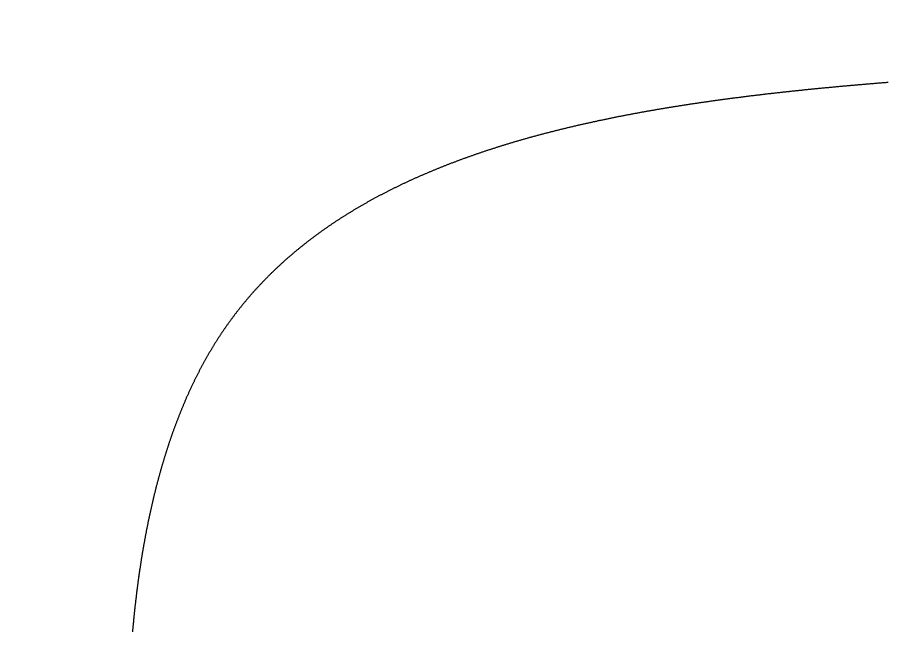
# Model space of a CAD drawing. Header units: millimetres. Extents: x 88 to 97873, y 32 to 55088.
# Drawn here: x 48786.658 to 48789.068, y 5022.508 to 5024.21 of the extents above; entities that cross this region are included whole.
import ezdxf

# ---------------------------------------------------------------- set-up
doc = ezdxf.new("R2010")
doc.units = ezdxf.units.MM
doc.header["$LTSCALE"] = 0.3

msp = doc.modelspace()

# ---------------------------------------------------------------- linework, layer by layer
msp.add_lwpolyline([(48789.0696, 5024.0296), (48789.0672, 5024.0294), (48789.0649, 5024.0292), (48789.0625, 5024.029), (48789.0601, 5024.0288), (48789.0578, 5024.0287), (48789.0554, 5024.0285), (48789.053, 5024.0283), (48789.0507, 5024.0281), (48789.0483, 5024.0279), (48789.0459, 5024.0277), (48789.0436, 5024.0275), (48789.0412, 5024.0273), (48789.0388, 5024.0271), (48789.0365, 5024.0269), (48789.0341, 5024.0267), (48789.0317, 5024.0265), (48789.0294, 5024.0263), (48789.027, 5024.0261), (48789.0247, 5024.0259), (48789.0223, 5024.0257), (48789.0199, 5024.0255), (48789.0176, 5024.0253), (48789.0152, 5024.0251), (48789.0128, 5024.0249), (48789.0105, 5024.0247), (48789.0081, 5024.0245), (48789.0058, 5024.0243), (48789.0034, 5024.0241), (48789.001, 5024.0239), (48788.9987, 5024.0237), (48788.9963, 5024.0235), (48788.9939, 5024.0233), (48788.9916, 5024.0231), (48788.9892, 5024.0229), (48788.9869, 5024.0227), (48788.9845, 5024.0225), (48788.9821, 5024.0223), (48788.9798, 5024.0221), (48788.9774, 5024.0219), (48788.9751, 5024.0217), (48788.9727, 5024.0215), (48788.9704, 5024.0213), (48788.968, 5024.0211), (48788.9656, 5024.0209), (48788.9633, 5024.0206), (48788.9609, 5024.0204), (48788.9586, 5024.0202), (48788.9562, 5024.02), (48788.9539, 5024.0198), (48788.9515, 5024.0196), (48788.9492, 5024.0194), (48788.9468, 5024.0192), (48788.9444, 5024.019), (48788.9421, 5024.0187), (48788.9397, 5024.0185), (48788.9374, 5024.0183), (48788.935, 5024.0181), (48788.9327, 5024.0179), (48788.9303, 5024.0177), (48788.928, 5024.0174), (48788.9256, 5024.0172), (48788.9233, 5024.017), (48788.9209, 5024.0168), (48788.9186, 5024.0166), (48788.9162, 5024.0164), (48788.9139, 5024.0161), (48788.9115, 5024.0159), (48788.9092, 5024.0157), (48788.9068, 5024.0155), (48788.9045, 5024.0152), (48788.9021, 5024.015), (48788.8998, 5024.0148), (48788.8974, 5024.0146), (48788.8951, 5024.0144), (48788.8927, 5024.0141), (48788.8904, 5024.0139), (48788.8881, 5024.0137), (48788.8857, 5024.0134), (48788.8834, 5024.0132), (48788.881, 5024.013), (48788.8787, 5024.0128), (48788.8763, 5024.0125), (48788.874, 5024.0123), (48788.8716, 5024.0121), (48788.8693, 5024.0118), (48788.867, 5024.0116), (48788.8646, 5024.0114), (48788.8623, 5024.0111), (48788.8599, 5024.0109), (48788.8576, 5024.0107), (48788.8553, 5024.0104), (48788.8529, 5024.0102), (48788.8506, 5024.01), (48788.8482, 5024.0097), (48788.8459, 5024.0095), (48788.8436, 5024.0093), (48788.8412, 5024.009), (48788.8389, 5024.0088), (48788.8365, 5024.0085), (48788.8342, 5024.0083), (48788.8319, 5024.0081), (48788.8295, 5024.0078), (48788.8272, 5024.0076), (48788.8249, 5024.0073), (48788.8225, 5024.0071), (48788.8202, 5024.0069), (48788.8179, 5024.0066), (48788.8155, 5024.0064), (48788.8132, 5024.0061), (48788.8109, 5024.0059), (48788.8085, 5024.0056), (48788.8062, 5024.0054), (48788.8039, 5024.0051), (48788.8016, 5024.0049), (48788.7992, 5024.0046), (48788.7969, 5024.0044), (48788.7946, 5024.0041), (48788.7922, 5024.0039), (48788.7899, 5024.0036), (48788.7876, 5024.0034), (48788.7853, 5024.0031), (48788.7829, 5024.0029), (48788.7806, 5024.0026), (48788.7783, 5024.0024), (48788.776, 5024.0021), (48788.7736, 5024.0019), (48788.7713, 5024.0016), (48788.769, 5024.0013), (48788.7667, 5024.0011), (48788.7643, 5024.0008), (48788.762, 5024.0006), (48788.7597, 5024.0003), (48788.7574, 5024), (48788.7551, 5023.9998), (48788.7527, 5023.9995), (48788.7504, 5023.9992), (48788.7481, 5023.999), (48788.7458, 5023.9987), (48788.7435, 5023.9985), (48788.7412, 5023.9982), (48788.7388, 5023.9979), (48788.7365, 5023.9977), (48788.7342, 5023.9974), (48788.7319, 5023.9971), (48788.7296, 5023.9968), (48788.7273, 5023.9966), (48788.7249, 5023.9963), (48788.7226, 5023.996), (48788.7203, 5023.9958), (48788.718, 5023.9955), (48788.7157, 5023.9952), (48788.7134, 5023.9949), (48788.7111, 5023.9947), (48788.7088, 5023.9944), (48788.7065, 5023.9941), (48788.7042, 5023.9938), (48788.7019, 5023.9936), (48788.6995, 5023.9933), (48788.6972, 5023.993), (48788.6949, 5023.9927), (48788.6926, 5023.9924), (48788.6903, 5023.9922), (48788.688, 5023.9919), (48788.6857, 5023.9916), (48788.6834, 5023.9913), (48788.6811, 5023.991), (48788.6788, 5023.9907), (48788.6765, 5023.9905), (48788.6742, 5023.9902), (48788.6719, 5023.9899), (48788.6696, 5023.9896), (48788.6673, 5023.9893), (48788.665, 5023.989), (48788.6627, 5023.9887), (48788.6604, 5023.9884), (48788.6581, 5023.9881), (48788.6558, 5023.9878), (48788.6535, 5023.9875), (48788.6512, 5023.9873), (48788.6489, 5023.987), (48788.6467, 5023.9867), (48788.6444, 5023.9864), (48788.6421, 5023.9861), (48788.6398, 5023.9858), (48788.6375, 5023.9855), (48788.6352, 5023.9852), (48788.6329, 5023.9849), (48788.6306, 5023.9846), (48788.6283, 5023.9843), (48788.626, 5023.984), (48788.6238, 5023.9837), (48788.6215, 5023.9834), (48788.6192, 5023.983), (48788.6169, 5023.9827), (48788.6146, 5023.9824), (48788.6123, 5023.9821), (48788.6101, 5023.9818), (48788.6078, 5023.9815), (48788.6055, 5023.9812), (48788.6032, 5023.9809), (48788.6009, 5023.9806), (48788.5987, 5023.9803), (48788.5964, 5023.9799), (48788.5941, 5023.9796), (48788.5918, 5023.9793), (48788.5895, 5023.979), (48788.5873, 5023.9787), (48788.585, 5023.9784), (48788.5827, 5023.978), (48788.5804, 5023.9777), (48788.5782, 5023.9774), (48788.5759, 5023.9771), (48788.5736, 5023.9768), (48788.5714, 5023.9764), (48788.5691, 5023.9761), (48788.5668, 5023.9758), (48788.5645, 5023.9755), (48788.5623, 5023.9751), (48788.56, 5023.9748), (48788.5577, 5023.9745), (48788.5555, 5023.9742), (48788.5532, 5023.9738), (48788.5509, 5023.9735), (48788.5487, 5023.9732), (48788.5464, 5023.9728), (48788.5442, 5023.9725), (48788.5419, 5023.9722), (48788.5396, 5023.9718), (48788.5374, 5023.9715), (48788.5351, 5023.9712), (48788.5329, 5023.9708), (48788.5306, 5023.9705), (48788.5283, 5023.9701), (48788.5261, 5023.9698), (48788.5238, 5023.9695), (48788.5216, 5023.9691), (48788.5193, 5023.9688), (48788.5171, 5023.9684), (48788.5148, 5023.9681), (48788.5126, 5023.9677), (48788.5103, 5023.9674), (48788.5081, 5023.967), (48788.5058, 5023.9667), (48788.5036, 5023.9663), (48788.5013, 5023.966), (48788.4991, 5023.9656), (48788.4968, 5023.9653), (48788.4946, 5023.9649), (48788.4923, 5023.9646), (48788.4901, 5023.9642), (48788.4879, 5023.9639), (48788.4856, 5023.9635), (48788.4834, 5023.9632), (48788.4811, 5023.9628), (48788.4789, 5023.9624), (48788.4767, 5023.9621), (48788.4744, 5023.9617), (48788.4722, 5023.9614), (48788.4699, 5023.961), (48788.4677, 5023.9606), (48788.4655, 5023.9603), (48788.4632, 5023.9599), (48788.461, 5023.9595), (48788.4588, 5023.9592), (48788.4565, 5023.9588), (48788.4543, 5023.9584), (48788.4521, 5023.9581), (48788.4498, 5023.9577), (48788.4476, 5023.9573), (48788.4454, 5023.9569), (48788.4432, 5023.9566), (48788.4409, 5023.9562), (48788.4387, 5023.9558), (48788.4365, 5023.9554), (48788.4343, 5023.9551), (48788.432, 5023.9547), (48788.4298, 5023.9543), (48788.4276, 5023.9539), (48788.4254, 5023.9535), (48788.4232, 5023.9532), (48788.4209, 5023.9528), (48788.4187, 5023.9524), (48788.4165, 5023.952), (48788.4143, 5023.9516), (48788.4121, 5023.9512), (48788.4099, 5023.9508), (48788.4077, 5023.9504), (48788.4054, 5023.9501), (48788.4032, 5023.9497), (48788.401, 5023.9493), (48788.3988, 5023.9489), (48788.3966, 5023.9485), (48788.3944, 5023.9481), (48788.3922, 5023.9477), (48788.39, 5023.9473), (48788.3878, 5023.9469), (48788.3856, 5023.9465), (48788.3834, 5023.9461), (48788.3812, 5023.9457), (48788.379, 5023.9453), (48788.3768, 5023.9449), (48788.3746, 5023.9445), (48788.3724, 5023.9441), (48788.3702, 5023.9437), (48788.368, 5023.9432), (48788.3658, 5023.9428), (48788.3636, 5023.9424), (48788.3614, 5023.942), (48788.3592, 5023.9416), (48788.357, 5023.9412), (48788.3548, 5023.9408), (48788.3526, 5023.9404), (48788.3504, 5023.9399), (48788.3483, 5023.9395), (48788.3461, 5023.9391), (48788.3439, 5023.9387), (48788.3417, 5023.9383), (48788.3395, 5023.9378), (48788.3373, 5023.9374), (48788.3351, 5023.937), (48788.333, 5023.9366), (48788.3308, 5023.9361), (48788.3286, 5023.9357), (48788.3264, 5023.9353), (48788.3242, 5023.9349), (48788.3221, 5023.9344), (48788.3199, 5023.934), (48788.3177, 5023.9336), (48788.3155, 5023.9331), (48788.3134, 5023.9327), (48788.3112, 5023.9323), (48788.309, 5023.9318), (48788.3069, 5023.9314), (48788.3047, 5023.9309), (48788.3025, 5023.9305), (48788.3004, 5023.9301), (48788.2982, 5023.9296), (48788.296, 5023.9292), (48788.2939, 5023.9287), (48788.2917, 5023.9283), (48788.2895, 5023.9278), (48788.2874, 5023.9274), (48788.2852, 5023.9269), (48788.2831, 5023.9265), (48788.2809, 5023.926), (48788.2787, 5023.9256), (48788.2766, 5023.9251), (48788.2744, 5023.9247), (48788.2723, 5023.9242), (48788.2701, 5023.9238), (48788.268, 5023.9233), (48788.2658, 5023.9229), (48788.2637, 5023.9224), (48788.2615, 5023.9219), (48788.2594, 5023.9215), (48788.2572, 5023.921), (48788.2551, 5023.9205), (48788.2529, 5023.9201), (48788.2508, 5023.9196), (48788.2487, 5023.9191), (48788.2465, 5023.9187), (48788.2444, 5023.9182), (48788.2422, 5023.9177), (48788.2401, 5023.9173), (48788.238, 5023.9168), (48788.2358, 5023.9163), (48788.2337, 5023.9158), (48788.2316, 5023.9154), (48788.2294, 5023.9149), (48788.2273, 5023.9144), (48788.2252, 5023.9139), (48788.223, 5023.9134), (48788.2209, 5023.913), (48788.2188, 5023.9125), (48788.2167, 5023.912), (48788.2145, 5023.9115), (48788.2124, 5023.911), (48788.2103, 5023.9105), (48788.2082, 5023.91), (48788.206, 5023.9095), (48788.2039, 5023.909), (48788.2018, 5023.9086), (48788.1997, 5023.9081), (48788.1976, 5023.9076), (48788.1955, 5023.9071), (48788.1933, 5023.9066), (48788.1912, 5023.9061), (48788.1891, 5023.9056), (48788.187, 5023.9051), (48788.1849, 5023.9046), (48788.1828, 5023.9041), (48788.1807, 5023.9035), (48788.1786, 5023.903), (48788.1765, 5023.9025), (48788.1744, 5023.902), (48788.1723, 5023.9015), (48788.1702, 5023.901), (48788.1681, 5023.9005), (48788.166, 5023.9), (48788.1639, 5023.8995), (48788.1618, 5023.8989), (48788.1597, 5023.8984), (48788.1576, 5023.8979), (48788.1555, 5023.8974), (48788.1534, 5023.8969), (48788.1513, 5023.8963), (48788.1492, 5023.8958), (48788.1471, 5023.8953), (48788.145, 5023.8948), (48788.143, 5023.8942), (48788.1409, 5023.8937), (48788.1388, 5023.8932), (48788.1367, 5023.8926), (48788.1346, 5023.8921), (48788.1325, 5023.8916), (48788.1305, 5023.891), (48788.1284, 5023.8905), (48788.1263, 5023.89), (48788.1242, 5023.8894), (48788.1222, 5023.8889), (48788.1201, 5023.8883), (48788.118, 5023.8878), (48788.1159, 5023.8873), (48788.1139, 5023.8867), (48788.1118, 5023.8862), (48788.1097, 5023.8856), (48788.1077, 5023.8851), (48788.1056, 5023.8845), (48788.1035, 5023.884), (48788.1015, 5023.8834), (48788.0994, 5023.8829), (48788.0974, 5023.8823), (48788.0953, 5023.8817), (48788.0932, 5023.8812), (48788.0912, 5023.8806), (48788.0891, 5023.8801), (48788.0871, 5023.8795), (48788.085, 5023.8789), (48788.083, 5023.8784), (48788.0809, 5023.8778), (48788.0789, 5023.8772), (48788.0768, 5023.8767), (48788.0748, 5023.8761), (48788.0727, 5023.8755), (48788.0707, 5023.875), (48788.0687, 5023.8744), (48788.0666, 5023.8738), (48788.0646, 5023.8732), (48788.0625, 5023.8727), (48788.0605, 5023.8721), (48788.0585, 5023.8715), (48788.0564, 5023.8709), (48788.0544, 5023.8703), (48788.0524, 5023.8697), (48788.0503, 5023.8692), (48788.0483, 5023.8686), (48788.0463, 5023.868), (48788.0442, 5023.8674), (48788.0422, 5023.8668), (48788.0402, 5023.8662), (48788.0382, 5023.8656), (48788.0361, 5023.865), (48788.0341, 5023.8644), (48788.0321, 5023.8638), (48788.0301, 5023.8632), (48788.0281, 5023.8626), (48788.0261, 5023.862), (48788.024, 5023.8614), (48788.022, 5023.8608), (48788.02, 5023.8602), (48788.018, 5023.8596), (48788.016, 5023.859), (48788.014, 5023.8584), (48788.012, 5023.8578), (48788.01, 5023.8572), (48788.008, 5023.8565), (48788.006, 5023.8559), (48788.004, 5023.8553), (48788.002, 5023.8547), (48788, 5023.8541), (48787.998, 5023.8534), (48787.996, 5023.8528), (48787.994, 5023.8522), (48787.992, 5023.8516), (48787.99, 5023.8509), (48787.988, 5023.8503), (48787.986, 5023.8497), (48787.984, 5023.8491), (48787.982, 5023.8484), (48787.9801, 5023.8478), (48787.9781, 5023.8471), (48787.9761, 5023.8465), (48787.9741, 5023.8459), (48787.9721, 5023.8452), (48787.9702, 5023.8446), (48787.9682, 5023.844), (48787.9662, 5023.8433), (48787.9642, 5023.8427), (48787.9623, 5023.842), (48787.9603, 5023.8414), (48787.9583, 5023.8407), (48787.9564, 5023.8401), (48787.9544, 5023.8394), (48787.9524, 5023.8388), (48787.9505, 5023.8381), (48787.9485, 5023.8374), (48787.9465, 5023.8368), (48787.9446, 5023.8361), (48787.9426, 5023.8355), (48787.9407, 5023.8348), (48787.9387, 5023.8341), (48787.9367, 5023.8335), (48787.9348, 5023.8328), (48787.9328, 5023.8321), (48787.9309, 5023.8315), (48787.9289, 5023.8308), (48787.927, 5023.8301), (48787.9251, 5023.8294), (48787.9231, 5023.8288), (48787.9212, 5023.8281), (48787.9192, 5023.8274), (48787.9173, 5023.8267), (48787.9153, 5023.8261), (48787.9134, 5023.8254), (48787.9115, 5023.8247), (48787.9095, 5023.824), (48787.9076, 5023.8233), (48787.9057, 5023.8226), (48787.9037, 5023.8219), (48787.9018, 5023.8212), (48787.8999, 5023.8205), (48787.898, 5023.8199), (48787.896, 5023.8192), (48787.8941, 5023.8185), (48787.8922, 5023.8178), (48787.8903, 5023.8171), (48787.8884, 5023.8164), (48787.8864, 5023.8157), (48787.8845, 5023.8149), (48787.8826, 5023.8142), (48787.8807, 5023.8135), (48787.8788, 5023.8128), (48787.8769, 5023.8121), (48787.875, 5023.8114), (48787.8731, 5023.8107), (48787.8712, 5023.81), (48787.8693, 5023.8092), (48787.8674, 5023.8085), (48787.8655, 5023.8078), (48787.8636, 5023.8071), (48787.8617, 5023.8064), (48787.8598, 5023.8056), (48787.8579, 5023.8049), (48787.856, 5023.8042), (48787.8541, 5023.8034), (48787.8522, 5023.8027), (48787.8503, 5023.802), (48787.8484, 5023.8012), (48787.8465, 5023.8005), (48787.8447, 5023.7998), (48787.8428, 5023.799), (48787.8409, 5023.7983), (48787.839, 5023.7976), (48787.8371, 5023.7968), (48787.8353, 5023.7961), (48787.8334, 5023.7953), (48787.8315, 5023.7946), (48787.8296, 5023.7938), (48787.8278, 5023.7931), (48787.8259, 5023.7923), (48787.824, 5023.7916), (48787.8222, 5023.7908), (48787.8203, 5023.79), (48787.8184, 5023.7893), (48787.8166, 5023.7885), (48787.8147, 5023.7878), (48787.8129, 5023.787), (48787.811, 5023.7862), (48787.8092, 5023.7855), (48787.8073, 5023.7847), (48787.8055, 5023.7839), (48787.8036, 5023.7831), (48787.8018, 5023.7824), (48787.7999, 5023.7816), (48787.7981, 5023.7808), (48787.7962, 5023.78), (48787.7944, 5023.7793), (48787.7925, 5023.7785), (48787.7907, 5023.7777), (48787.7889, 5023.7769), (48787.787, 5023.7761), (48787.7852, 5023.7753), (48787.7834, 5023.7745), (48787.7815, 5023.7738), (48787.7797, 5023.773), (48787.7779, 5023.7722), (48787.7761, 5023.7714), (48787.7742, 5023.7706), (48787.7724, 5023.7698), (48787.7706, 5023.769), (48787.7688, 5023.7682), (48787.767, 5023.7674), (48787.7651, 5023.7666), (48787.7633, 5023.7657), (48787.7615, 5023.7649), (48787.7597, 5023.7641), (48787.7579, 5023.7633), (48787.7561, 5023.7625), (48787.7543, 5023.7617), (48787.7525, 5023.7609), (48787.7507, 5023.76), (48787.7489, 5023.7592), (48787.7471, 5023.7584), (48787.7453, 5023.7576), (48787.7435, 5023.7567), (48787.7417, 5023.7559), (48787.7399, 5023.7551), (48787.7381, 5023.7543), (48787.7363, 5023.7534), (48787.7345, 5023.7526), (48787.7327, 5023.7518), (48787.731, 5023.7509), (48787.7292, 5023.7501), (48787.7274, 5023.7492), (48787.7256, 5023.7484), (48787.7238, 5023.7475), (48787.7221, 5023.7467), (48787.7203, 5023.7459), (48787.7185, 5023.745), (48787.7168, 5023.7441), (48787.715, 5023.7433), (48787.7132, 5023.7424), (48787.7115, 5023.7416), (48787.7097, 5023.7407), (48787.7079, 5023.7399), (48787.7062, 5023.739), (48787.7044, 5023.7381), (48787.7026, 5023.7373), (48787.7009, 5023.7364), (48787.6991, 5023.7355), (48787.6974, 5023.7347), (48787.6956, 5023.7338), (48787.6939, 5023.7329), (48787.6921, 5023.732), (48787.6904, 5023.7312), (48787.6887, 5023.7303), (48787.6869, 5023.7294), (48787.6852, 5023.7285), (48787.6834, 5023.7276), (48787.6817, 5023.7268), (48787.68, 5023.7259), (48787.6782, 5023.725), (48787.6765, 5023.7241), (48787.6748, 5023.7232), (48787.673, 5023.7223), (48787.6713, 5023.7214), (48787.6696, 5023.7205), (48787.6679, 5023.7196), (48787.6662, 5023.7187), (48787.6644, 5023.7178), (48787.6627, 5023.7169), (48787.661, 5023.716), (48787.6593, 5023.7151), (48787.6576, 5023.7142), (48787.6559, 5023.7133), (48787.6542, 5023.7123), (48787.6525, 5023.7114), (48787.6507, 5023.7105), (48787.649, 5023.7096), (48787.6473, 5023.7087), (48787.6456, 5023.7078), (48787.644, 5023.7068), (48787.6423, 5023.7059), (48787.6406, 5023.705), (48787.6389, 5023.704), (48787.6372, 5023.7031), (48787.6355, 5023.7022), (48787.6338, 5023.7012), (48787.6321, 5023.7003), (48787.6304, 5023.6994), (48787.6288, 5023.6984), (48787.6271, 5023.6975), (48787.6254, 5023.6965), (48787.6237, 5023.6956), (48787.6221, 5023.6946), (48787.6204, 5023.6937), (48787.6187, 5023.6927), (48787.617, 5023.6918), (48787.6154, 5023.6908), (48787.6137, 5023.6899), (48787.612, 5023.6889), (48787.6104, 5023.688), (48787.6087, 5023.687), (48787.6071, 5023.686), (48787.6054, 5023.6851), (48787.6038, 5023.6841), (48787.6021, 5023.6831), (48787.6005, 5023.6822), (48787.5988, 5023.6812), (48787.5972, 5023.6802), (48787.5955, 5023.6792), (48787.5939, 5023.6783), (48787.5922, 5023.6773), (48787.5906, 5023.6763), (48787.589, 5023.6753), (48787.5873, 5023.6743), (48787.5857, 5023.6733), (48787.5841, 5023.6723), (48787.5824, 5023.6714), (48787.5808, 5023.6704), (48787.5792, 5023.6694), (48787.5776, 5023.6684), (48787.5759, 5023.6674), (48787.5743, 5023.6664), (48787.5727, 5023.6654), (48787.5711, 5023.6644), (48787.5695, 5023.6633), (48787.5679, 5023.6623), (48787.5662, 5023.6613), (48787.5646, 5023.6603), (48787.563, 5023.6593), (48787.5614, 5023.6583), (48787.5598, 5023.6573), (48787.5582, 5023.6562), (48787.5566, 5023.6552), (48787.555, 5023.6542), (48787.5534, 5023.6532), (48787.5518, 5023.6522), (48787.5503, 5023.6511), (48787.5487, 5023.6501), (48787.5471, 5023.6491), (48787.5455, 5023.648), (48787.5439, 5023.647), (48787.5423, 5023.6459), (48787.5407, 5023.6449), (48787.5392, 5023.6439), (48787.5376, 5023.6428), (48787.536, 5023.6418), (48787.5344, 5023.6407), (48787.5329, 5023.6397), (48787.5313, 5023.6386), (48787.5297, 5023.6376), (48787.5282, 5023.6365), (48787.5266, 5023.6355), (48787.5251, 5023.6344), (48787.5235, 5023.6333), (48787.5219, 5023.6323), (48787.5204, 5023.6312), (48787.5188, 5023.6301), (48787.5173, 5023.6291), (48787.5157, 5023.628), (48787.5142, 5023.6269), (48787.5127, 5023.6258), (48787.5111, 5023.6248), (48787.5096, 5023.6237), (48787.508, 5023.6226), (48787.5065, 5023.6215), (48787.505, 5023.6204), (48787.5034, 5023.6193), (48787.5019, 5023.6183), (48787.5004, 5023.6172), (48787.4988, 5023.6161), (48787.4973, 5023.615), (48787.4958, 5023.6139), (48787.4943, 5023.6128), (48787.4928, 5023.6117), (48787.4912, 5023.6106), (48787.4897, 5023.6095), (48787.4882, 5023.6084), (48787.4867, 5023.6073), (48787.4852, 5023.6061), (48787.4837, 5023.605), (48787.4822, 5023.6039), (48787.4807, 5023.6028), (48787.4792, 5023.6017), (48787.4777, 5023.6006), (48787.4762, 5023.5994), (48787.4747, 5023.5983), (48787.4732, 5023.5972), (48787.4717, 5023.5961), (48787.4702, 5023.5949), (48787.4688, 5023.5938), (48787.4673, 5023.5927), (48787.4658, 5023.5915), (48787.4643, 5023.5904), (48787.4628, 5023.5892), (48787.4614, 5023.5881), (48787.4599, 5023.587), (48787.4584, 5023.5858), (48787.4569, 5023.5847), (48787.4555, 5023.5835), (48787.454, 5023.5824), (48787.4526, 5023.5812), (48787.4511, 5023.58), (48787.4496, 5023.5789), (48787.4482, 5023.5777), (48787.4467, 5023.5766), (48787.4453, 5023.5754), (48787.4438, 5023.5742), (48787.4424, 5023.5731), (48787.4409, 5023.5719), (48787.4395, 5023.5707), (48787.438, 5023.5695), (48787.4366, 5023.5684), (48787.4352, 5023.5672), (48787.4337, 5023.566), (48787.4323, 5023.5648), (48787.4309, 5023.5636), (48787.4294, 5023.5624), (48787.428, 5023.5613), (48787.4266, 5023.5601), (48787.4252, 5023.5589), (48787.4237, 5023.5577), (48787.4223, 5023.5565), (48787.4209, 5023.5553), (48787.4195, 5023.5541), (48787.4181, 5023.5529), (48787.4167, 5023.5517), (48787.4153, 5023.5504), (48787.4139, 5023.5492), (48787.4125, 5023.548), (48787.4111, 5023.5468), (48787.4097, 5023.5456), (48787.4083, 5023.5444), (48787.4069, 5023.5432), (48787.4055, 5023.5419), (48787.4041, 5023.5407), (48787.4027, 5023.5395), (48787.4013, 5023.5382), (48787.3999, 5023.537), (48787.3985, 5023.5358), (48787.3972, 5023.5345), (48787.3958, 5023.5333), (48787.3944, 5023.5321), (48787.393, 5023.5308), (48787.3917, 5023.5296), (48787.3903, 5023.5283), (48787.3889, 5023.5271), (48787.3876, 5023.5258), (48787.3862, 5023.5246), (48787.3848, 5023.5233), (48787.3835, 5023.5221), (48787.3821, 5023.5208), (48787.3808, 5023.5196), (48787.3794, 5023.5183), (48787.3781, 5023.517), (48787.3767, 5023.5158), (48787.3754, 5023.5145), (48787.3741, 5023.5132), (48787.3727, 5023.5119), (48787.3714, 5023.5107), (48787.37, 5023.5094), (48787.3687, 5023.5081), (48787.3674, 5023.5068), (48787.366, 5023.5055), (48787.3647, 5023.5043), (48787.3634, 5023.503), (48787.3621, 5023.5017), (48787.3608, 5023.5004), (48787.3594, 5023.4991), (48787.3581, 5023.4978), (48787.3568, 5023.4965), (48787.3555, 5023.4952), (48787.3542, 5023.4939), (48787.3529, 5023.4926), (48787.3516, 5023.4913), (48787.3503, 5023.49), (48787.349, 5023.4886), (48787.3477, 5023.4873), (48787.3464, 5023.486), (48787.3451, 5023.4847), (48787.3438, 5023.4834), (48787.3425, 5023.482), (48787.3412, 5023.4807), (48787.3399, 5023.4794), (48787.3387, 5023.4781), (48787.3374, 5023.4767), (48787.3361, 5023.4754), (48787.3348, 5023.4741), (48787.3336, 5023.4727), (48787.3323, 5023.4714), (48787.331, 5023.47), (48787.3298, 5023.4687), (48787.3285, 5023.4673), (48787.3272, 5023.466), (48787.326, 5023.4646), (48787.3247, 5023.4633), (48787.3235, 5023.4619), (48787.3222, 5023.4606), (48787.321, 5023.4592), (48787.3197, 5023.4578), (48787.3185, 5023.4565), (48787.3172, 5023.4551), (48787.316, 5023.4537), (48787.3148, 5023.4524), (48787.3135, 5023.451), (48787.3123, 5023.4496), (48787.3111, 5023.4482), (48787.3098, 5023.4468), (48787.3086, 5023.4455), (48787.3074, 5023.4441), (48787.3062, 5023.4427), (48787.3049, 5023.4413), (48787.3037, 5023.4399), (48787.3025, 5023.4385), (48787.3013, 5023.4371), (48787.3001, 5023.4357), (48787.2989, 5023.4343), (48787.2977, 5023.4329), (48787.2965, 5023.4315), (48787.2953, 5023.4301), (48787.2941, 5023.4287), (48787.2929, 5023.4273), (48787.2917, 5023.4258), (48787.2905, 5023.4244), (48787.2893, 5023.423), (48787.2881, 5023.4216), (48787.2869, 5023.4202), (48787.2858, 5023.4187), (48787.2846, 5023.4173), (48787.2834, 5023.4159), (48787.2822, 5023.4144), (48787.2811, 5023.413), (48787.2799, 5023.4116), (48787.2787, 5023.4101), (48787.2776, 5023.4087), (48787.2764, 5023.4072), (48787.2752, 5023.4058), (48787.2741, 5023.4043), (48787.2729, 5023.4029), (48787.2718, 5023.4014), (48787.2706, 5023.4), (48787.2695, 5023.3985), (48787.2683, 5023.3971), (48787.2672, 5023.3956), (48787.266, 5023.3941), (48787.2649, 5023.3927), (48787.2638, 5023.3912), (48787.2626, 5023.3897), (48787.2615, 5023.3882), (48787.2604, 5023.3868), (48787.2592, 5023.3853), (48787.2581, 5023.3838), (48787.257, 5023.3823), (48787.2559, 5023.3808), (48787.2548, 5023.3793), (48787.2537, 5023.3778), (48787.2525, 5023.3764), (48787.2514, 5023.3749), (48787.2503, 5023.3734), (48787.2492, 5023.3719), (48787.2481, 5023.3704), (48787.247, 5023.3688), (48787.2459, 5023.3673), (48787.2448, 5023.3658), (48787.2437, 5023.3643), (48787.2427, 5023.3628), (48787.2416, 5023.3613), (48787.2405, 5023.3598), (48787.2394, 5023.3582), (48787.2383, 5023.3567), (48787.2372, 5023.3552), (48787.2362, 5023.3537), (48787.2351, 5023.3521), (48787.234, 5023.3506), (48787.233, 5023.3491), (48787.2319, 5023.3475), (48787.2308, 5023.346), (48787.2298, 5023.3444), (48787.2287, 5023.3429), (48787.2277, 5023.3413), (48787.2266, 5023.3398), (48787.2256, 5023.3382), (48787.2245, 5023.3367), (48787.2235, 5023.3351), (48787.2224, 5023.3336), (48787.2214, 5023.332), (48787.2204, 5023.3304), (48787.2193, 5023.3289), (48787.2183, 5023.3273), (48787.2173, 5023.3257), (48787.2162, 5023.3241), (48787.2152, 5023.3226), (48787.2142, 5023.321), (48787.2132, 5023.3194), (48787.2122, 5023.3178), (48787.2112, 5023.3162), (48787.2101, 5023.3146), (48787.2091, 5023.3131), (48787.2081, 5023.3115), (48787.2071, 5023.3099), (48787.2061, 5023.3083), (48787.2051, 5023.3067), (48787.2041, 5023.3051), (48787.2031, 5023.3035), (48787.2021, 5023.3018), (48787.2011, 5023.3002), (48787.2002, 5023.2986), (48787.1992, 5023.297), (48787.1982, 5023.2954), (48787.1972, 5023.2938), (48787.1962, 5023.2921), (48787.1953, 5023.2905), (48787.1943, 5023.2889), (48787.1933, 5023.2873), (48787.1924, 5023.2856), (48787.1914, 5023.284), (48787.1904, 5023.2824), (48787.1895, 5023.2807), (48787.1885, 5023.2791), (48787.1876, 5023.2774), (48787.1866, 5023.2758), (48787.1857, 5023.2742), (48787.1847, 5023.2725), (48787.1838, 5023.2709), (48787.1828, 5023.2692), (48787.1819, 5023.2675), (48787.1809, 5023.2659), (48787.18, 5023.2642), (48787.1791, 5023.2626), (48787.1781, 5023.2609), (48787.1772, 5023.2592), (48787.1763, 5023.2576), (48787.1754, 5023.2559), (48787.1744, 5023.2542), (48787.1735, 5023.2525), (48787.1726, 5023.2509), (48787.1717, 5023.2492), (48787.1708, 5023.2475), (48787.1699, 5023.2458), (48787.169, 5023.2441), (48787.1681, 5023.2424), (48787.1672, 5023.2407), (48787.1663, 5023.2391), (48787.1654, 5023.2374), (48787.1645, 5023.2357), (48787.1636, 5023.234), (48787.1627, 5023.2323), (48787.1618, 5023.2306), (48787.1609, 5023.2288), (48787.16, 5023.2271), (48787.1592, 5023.2254), (48787.1583, 5023.2237), (48787.1574, 5023.222), (48787.1565, 5023.2203), (48787.1557, 5023.2186), (48787.1548, 5023.2168), (48787.1539, 5023.2151), (48787.1531, 5023.2134), (48787.1522, 5023.2117), (48787.1513, 5023.2099), (48787.1505, 5023.2082), (48787.1496, 5023.2065), (48787.1488, 5023.2047), (48787.1479, 5023.203), (48787.1471, 5023.2013), (48787.1462, 5023.1995), (48787.1454, 5023.1978), (48787.1445, 5023.196), (48787.1437, 5023.1943), (48787.1429, 5023.1925), (48787.142, 5023.1908), (48787.1412, 5023.189), (48787.1404, 5023.1873), (48787.1396, 5023.1855), (48787.1387, 5023.1837), (48787.1379, 5023.182), (48787.1371, 5023.1802), (48787.1363, 5023.1784), (48787.1355, 5023.1767), (48787.1346, 5023.1749), (48787.1338, 5023.1731), (48787.133, 5023.1713), (48787.1322, 5023.1696), (48787.1314, 5023.1678), (48787.1306, 5023.166), (48787.1298, 5023.1642), (48787.129, 5023.1624), (48787.1282, 5023.1606), (48787.1274, 5023.1589), (48787.1266, 5023.1571), (48787.1258, 5023.1553), (48787.1251, 5023.1535), (48787.1243, 5023.1517), (48787.1235, 5023.1499), (48787.1227, 5023.1481), (48787.1219, 5023.1463), (48787.1212, 5023.1445), (48787.1204, 5023.1427), (48787.1196, 5023.1409), (48787.1188, 5023.139), (48787.1181, 5023.1372), (48787.1173, 5023.1354), (48787.1166, 5023.1336), (48787.1158, 5023.1318), (48787.115, 5023.13), (48787.1143, 5023.1281), (48787.1135, 5023.1263), (48787.1128, 5023.1245), (48787.112, 5023.1226), (48787.1113, 5023.1208), (48787.1105, 5023.119), (48787.1098, 5023.1171), (48787.1091, 5023.1153), (48787.1083, 5023.1135), (48787.1076, 5023.1116), (48787.1069, 5023.1098), (48787.1061, 5023.1079), (48787.1054, 5023.1061), (48787.1047, 5023.1043), (48787.104, 5023.1024), (48787.1032, 5023.1006), (48787.1025, 5023.0987), (48787.1018, 5023.0968), (48787.1011, 5023.095), (48787.1004, 5023.0931), (48787.0997, 5023.0913), (48787.0989, 5023.0894), (48787.0982, 5023.0875), (48787.0975, 5023.0857), (48787.0968, 5023.0838), (48787.0961, 5023.0819), (48787.0954, 5023.0801), (48787.0947, 5023.0782), (48787.0941, 5023.0763), (48787.0934, 5023.0744), (48787.0927, 5023.0726), (48787.092, 5023.0707), (48787.0913, 5023.0688), (48787.0906, 5023.0669), (48787.0899, 5023.065), (48787.0893, 5023.0631), (48787.0886, 5023.0612), (48787.0879, 5023.0593), (48787.0872, 5023.0575), (48787.0866, 5023.0556), (48787.0859, 5023.0537), (48787.0852, 5023.0518), (48787.0846, 5023.0499), (48787.0839, 5023.048), (48787.0832, 5023.0461), (48787.0826, 5023.0441), (48787.0819, 5023.0422), (48787.0813, 5023.0403), (48787.0806, 5023.0384), (48787.08, 5023.0365), (48787.0793, 5023.0346), (48787.0787, 5023.0327), (48787.078, 5023.0308), (48787.0774, 5023.0288), (48787.0768, 5023.0269), (48787.0761, 5023.025), (48787.0755, 5023.0231), (48787.0749, 5023.0211), (48787.0742, 5023.0192), (48787.0736, 5023.0173), (48787.073, 5023.0153), (48787.0724, 5023.0134), (48787.0717, 5023.0115), (48787.0711, 5023.0095), (48787.0705, 5023.0076), (48787.0699, 5023.0057), (48787.0693, 5023.0037), (48787.0687, 5023.0018), (48787.068, 5022.9998), (48787.0674, 5022.9979), (48787.0668, 5022.9959), (48787.0662, 5022.994), (48787.0656, 5022.992), (48787.065, 5022.9901), (48787.0644, 5022.9881), (48787.0638, 5022.9862), (48787.0632, 5022.9842), (48787.0627, 5022.9822), (48787.0621, 5022.9803), (48787.0615, 5022.9783), (48787.0609, 5022.9763), (48787.0603, 5022.9744), (48787.0597, 5022.9724), (48787.0592, 5022.9704), (48787.0586, 5022.9685), (48787.058, 5022.9665), (48787.0574, 5022.9645), (48787.0569, 5022.9625), (48787.0563, 5022.9606), (48787.0557, 5022.9586), (48787.0552, 5022.9566), (48787.0546, 5022.9546), (48787.054, 5022.9526), (48787.0535, 5022.9506), (48787.0529, 5022.9487), (48787.0524, 5022.9467), (48787.0518, 5022.9447), (48787.0513, 5022.9427), (48787.0507, 5022.9407), (48787.0502, 5022.9387), (48787.0496, 5022.9367), (48787.0491, 5022.9347), (48787.0485, 5022.9327), (48787.048, 5022.9307), (48787.0475, 5022.9287), (48787.0469, 5022.9267), (48787.0464, 5022.9247), (48787.0459, 5022.9227), (48787.0453, 5022.9207), (48787.0448, 5022.9187), (48787.0443, 5022.9166), (48787.0438, 5022.9146), (48787.0432, 5022.9126), (48787.0427, 5022.9106), (48787.0422, 5022.9086), (48787.0417, 5022.9066), (48787.0412, 5022.9045), (48787.0407, 5022.9025), (48787.0401, 5022.9005), (48787.0396, 5022.8985), (48787.0391, 5022.8964), (48787.0386, 5022.8944), (48787.0381, 5022.8924), (48787.0376, 5022.8904), (48787.0371, 5022.8883), (48787.0366, 5022.8863), (48787.0361, 5022.8842), (48787.0356, 5022.8822), (48787.0351, 5022.8802), (48787.0347, 5022.8781), (48787.0342, 5022.8761), (48787.0337, 5022.874), (48787.0332, 5022.872), (48787.0327, 5022.87), (48787.0322, 5022.8679), (48787.0318, 5022.8659), (48787.0313, 5022.8638), (48787.0308, 5022.8618), (48787.0303, 5022.8597), (48787.0299, 5022.8576), (48787.0294, 5022.8556), (48787.0289, 5022.8535), (48787.0285, 5022.8515), (48787.028, 5022.8494), (48787.0276, 5022.8474), (48787.0271, 5022.8453), (48787.0266, 5022.8432), (48787.0262, 5022.8412), (48787.0257, 5022.8391), (48787.0253, 5022.837), (48787.0248, 5022.835), (48787.0244, 5022.8329), (48787.0239, 5022.8308), (48787.0235, 5022.8287), (48787.023, 5022.8267), (48787.0226, 5022.8246), (48787.0222, 5022.8225), (48787.0217, 5022.8204), (48787.0213, 5022.8184), (48787.0209, 5022.8163), (48787.0204, 5022.8142), (48787.02, 5022.8121), (48787.0196, 5022.81), (48787.0192, 5022.8079), (48787.0187, 5022.8058), (48787.0183, 5022.8038), (48787.0179, 5022.8017), (48787.0175, 5022.7996), (48787.0171, 5022.7975), (48787.0166, 5022.7954), (48787.0162, 5022.7933), (48787.0158, 5022.7912), (48787.0154, 5022.7891), (48787.015, 5022.787), (48787.0146, 5022.7849), (48787.0142, 5022.7828), (48787.0138, 5022.7807), (48787.0134, 5022.7786), (48787.013, 5022.7765), (48787.0126, 5022.7744), (48787.0122, 5022.7723), (48787.0118, 5022.7702), (48787.0114, 5022.768), (48787.011, 5022.7659), (48787.0106, 5022.7638), (48787.0102, 5022.7617), (48787.0099, 5022.7596), (48787.0095, 5022.7575), (48787.0091, 5022.7554), (48787.0087, 5022.7532), (48787.0083, 5022.7511), (48787.008, 5022.749), (48787.0076, 5022.7469), (48787.0072, 5022.7448), (48787.0068, 5022.7426), (48787.0065, 5022.7405), (48787.0061, 5022.7384), (48787.0057, 5022.7362), (48787.0054, 5022.7341), (48787.005, 5022.732), (48787.0047, 5022.7299), (48787.0043, 5022.7277), (48787.0039, 5022.7256), (48787.0036, 5022.7234), (48787.0032, 5022.7213), (48787.0029, 5022.7192), (48787.0025, 5022.717), (48787.0022, 5022.7149), (48787.0018, 5022.7128), (48787.0015, 5022.7106), (48787.0011, 5022.7085), (48787.0008, 5022.7063), (48787.0005, 5022.7042), (48787.0001, 5022.702), (48786.9998, 5022.6999), (48786.9995, 5022.6977), (48786.9991, 5022.6956), (48786.9988, 5022.6934), (48786.9985, 5022.6913), (48786.9981, 5022.6891), (48786.9978, 5022.687), (48786.9975, 5022.6848), (48786.9972, 5022.6827), (48786.9968, 5022.6805), (48786.9965, 5022.6783), (48786.9962, 5022.6762), (48786.9959, 5022.674), (48786.9956, 5022.6719), (48786.9953, 5022.6697), (48786.995, 5022.6675), (48786.9946, 5022.6654), (48786.9943, 5022.6632), (48786.994, 5022.661), (48786.9937, 5022.6589), (48786.9934, 5022.6567), (48786.9931, 5022.6545), (48786.9928, 5022.6524), (48786.9925, 5022.6502), (48786.9922, 5022.648), (48786.9919, 5022.6458), (48786.9916, 5022.6437), (48786.9913, 5022.6415), (48786.9911, 5022.6393), (48786.9908, 5022.6371), (48786.9905, 5022.635), (48786.9902, 5022.6328), (48786.9899, 5022.6306), (48786.9896, 5022.6284), (48786.9893, 5022.6262), (48786.9891, 5022.624), (48786.9888, 5022.6219), (48786.9885, 5022.6197), (48786.9882, 5022.6175), (48786.988, 5022.6153), (48786.9877, 5022.6131), (48786.9874, 5022.6109), (48786.9872, 5022.6087), (48786.9869, 5022.6065), (48786.9866, 5022.6043), (48786.9864, 5022.6022), (48786.9861, 5022.6), (48786.9858, 5022.5978), (48786.9856, 5022.5956), (48786.9853, 5022.5934), (48786.9851, 5022.5912), (48786.9848, 5022.589), (48786.9846, 5022.5868), (48786.9843, 5022.5846), (48786.9841, 5022.5824), (48786.9838, 5022.5802), (48786.9836, 5022.578), (48786.9833, 5022.5758), (48786.9831, 5022.5736), (48786.9829, 5022.5714), (48786.9826, 5022.5691), (48786.9824, 5022.5669), (48786.9821, 5022.5647), (48786.9819, 5022.5625), (48786.9817, 5022.5603), (48786.9814, 5022.5581), (48786.9812, 5022.5559), (48786.981, 5022.5537), (48786.9808, 5022.5515), (48786.9805, 5022.5492), (48786.9803, 5022.547), (48786.9801, 5022.5448), (48786.9799, 5022.5426), (48786.9796, 5022.5404), (48786.9794, 5022.5382), (48786.9792, 5022.5359), (48786.979, 5022.5337), (48786.9788, 5022.5315), (48786.9786, 5022.5293), (48786.9784, 5022.5271), (48786.9781, 5022.5248), (48786.9779, 5022.5226), (48786.9777, 5022.5204), (48786.9775, 5022.5182), (48786.9773, 5022.5159), (48786.9771, 5022.5137), (48786.9769, 5022.5115), (48786.9767, 5022.5092), (48786.9765, 5022.507)])
for radius in [18.5479, 14.363, 11.4141]:
    msp.add_circle((48791.5798, 5029.0009), radius)

doc.saveas('drawing.dxf')
